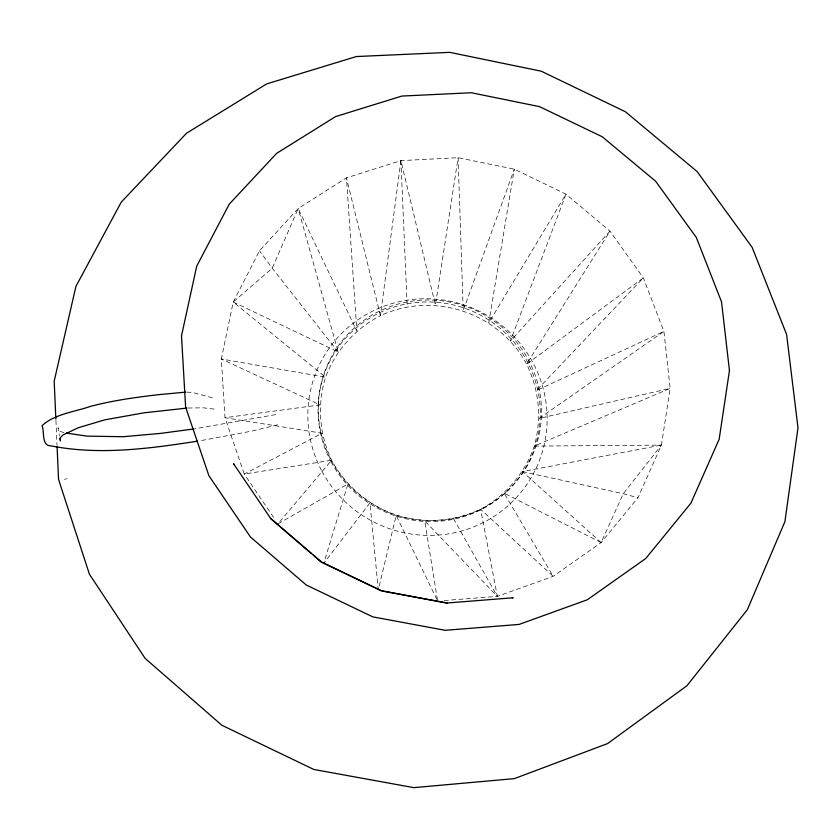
<?xml version="1.0" encoding="UTF-8"?>
<svg xmlns="http://www.w3.org/2000/svg" width="840" height="840" viewBox="0 0 840 840"><rect width="100%" height="100%" fill="white"/><g stroke="black" fill="none" stroke-linecap="round" stroke-linejoin="round"><path stroke-width="0.63" stroke-dasharray="4.2 3.15" d="M273.546 517.367L244.262 474.054L322.119 433.23L225.005 417.721L320.082 404.88L221.329 359.006L325.574 377.171L233.216 302.054L272.255 268.191L298.2 208.499L356.864 331.055L346.437 177.849L298.2 208.499L259.529 250.772L233.216 302.054L221.329 359.006L225.005 417.721L244.262 474.054L331.601 460.247L277.945 523.866L347.928 484.029L323.715 563.441L369.968 502.877L378.284 589.817L396.186 515.445L437.619 601.041L424.715 520.842L497.354 596.379L480.648 509.24L553.161 576.345L504.137 493.143L601.104 542.587L623.27 493.742L661.416 445.106L534.313 446.103L670.163 388.374L539.07 418.457L663.915 331.401L536.424 390.526L643.346 277.872L526.628 364.161L609.956 231.158L510.363 341.114L566.002 194.156L488.754 322.875L514.301 169.145L463.218 310.621L458.094 157.7L435.425 305.161L400.921 160.619L380.425 315.693C355.142 328.703 335.57 350.543 325.574 377.171C317.058 404.659 319.347 434.249 331.601 460.247C345.629 485.971 368.644 505.512 396.186 515.445C424.169 523.73 454.199 521.661 480.648 509.24C505.775 495.59 524.99 473.172 534.313 446.103C541.989 418.751 539.154 389.624 526.628 364.161C498.781 312.543 433.598 290.787 380.425 315.693L346.437 177.849L400.921 160.619L458.094 157.7L514.301 169.145L566.002 194.156L609.956 231.158L643.346 277.872L663.915 331.401L670.163 388.374L661.416 445.106L637.959 497.742L601.104 542.587L553.161 576.345L497.354 596.379L442.817 600.631M318.266 403.442L318.476 401.919M504.882 493.28L505.953 492.177M277.641 424.788L251.517 431.161L199.826 440.822M601.104 542.587L522.428 471.587L661.416 445.106M275.562 414.614L195.227 428.736M67.043 478.79L64.428 479.241M188.024 408.03L203.196 407.81L216.279 409.353M186.89 392.112L192.707 392.553L214.074 398.223M522.428 471.587L623.27 493.742L637.959 497.742M63.882 432.695L59.199 430.899L58.023 427.728L59.546 435.95M233.216 302.054L338.142 352.002L298.2 208.499M338.142 352.002L272.255 268.191L259.529 250.772M453.548 518.711L497.354 596.379M55.934 420.483L57.036 445.368M400.921 160.619L407.211 306.883M331.338 460.582A112.046 109.883 26.2 0 0 524.559 470.18A112.046 109.883 26.2 0 0 433.797 300.121A112.046 109.883 26.2 0 0 331.338 460.582M331.065 461.822A111.531 109.4 26.2 0 0 523.404 471.377A111.531 109.4 26.2 0 0 433.072 302.075A111.531 109.4 26.2 0 0 331.065 461.822M321.962 471.314A120.099 117.883 26.4 0 0 529.116 481.016A120.099 117.883 26.4 0 0 431.382 298.882A120.099 117.883 26.4 0 0 321.962 471.314"/><path stroke-width="1.26" d="M197.295 441.2C149.142 448.697 99.54 455.375 51.166 445.914C40.971 445.904 44.825 431.823 42.021 425.744C54.17 414.099 75.054 411.789 90.898 406.256C113.159 400.47 136.017 397.247 158.855 394.643L185.692 392.133M193.998 428.915L160.671 433.388L123.26 436.716L86.888 436.118L66.276 433.072M512.306 597.86L513.156 597.765L446.596 603.047L382.589 591.098M186.89 408.093L144.123 412.808L104.769 419.843L78.089 427.812L62.727 435.131L60.165 438.018L60.449 440.947L59.997 438.449M447.153 602.984L381.549 590.73L321.227 561.813L270.669 518.385M381.308 590.856L321.258 562.075L313.362 555.293M311.388 553.602L270.931 518.847L233.531 463.712L233.972 464.425M55.87 419.171L54.18 381.203L75.915 286.409L121.275 202.104L186.48 133.276L266.647 83.916L356.318 56.553L449.747 52.353L541.254 71.201L625.391 111.741L697.148 171.581L752.094 247.254L786.587 334.404L798 427.822L784.907 521.661L747.369 609.662L686.931 685.745L607.572 743.589L514.322 778.627L413.868 787.647L313.793 769.461L221.834 725.235L145.131 658.381L89.418 574.214L58.548 479.409L57.099 446.67M729.456 370.608L719.166 439.247L690.911 503.16L645.782 558.474L587.349 599.76L519.099 624.425L445.116 630.304L372.75 616.854L306.201 584.966L250.467 537.002L208.908 475.724L185.619 407.148L181.503 335.822L196.728 266.112L229.226 204.194L276.654 153.332L335.559 116.603L401.877 96.064L471.314 92.746L539.5 106.627L602.227 136.742L655.62 181.22L696.287 237.395L721.529 301.844L729.456 370.608"/></g></svg>
